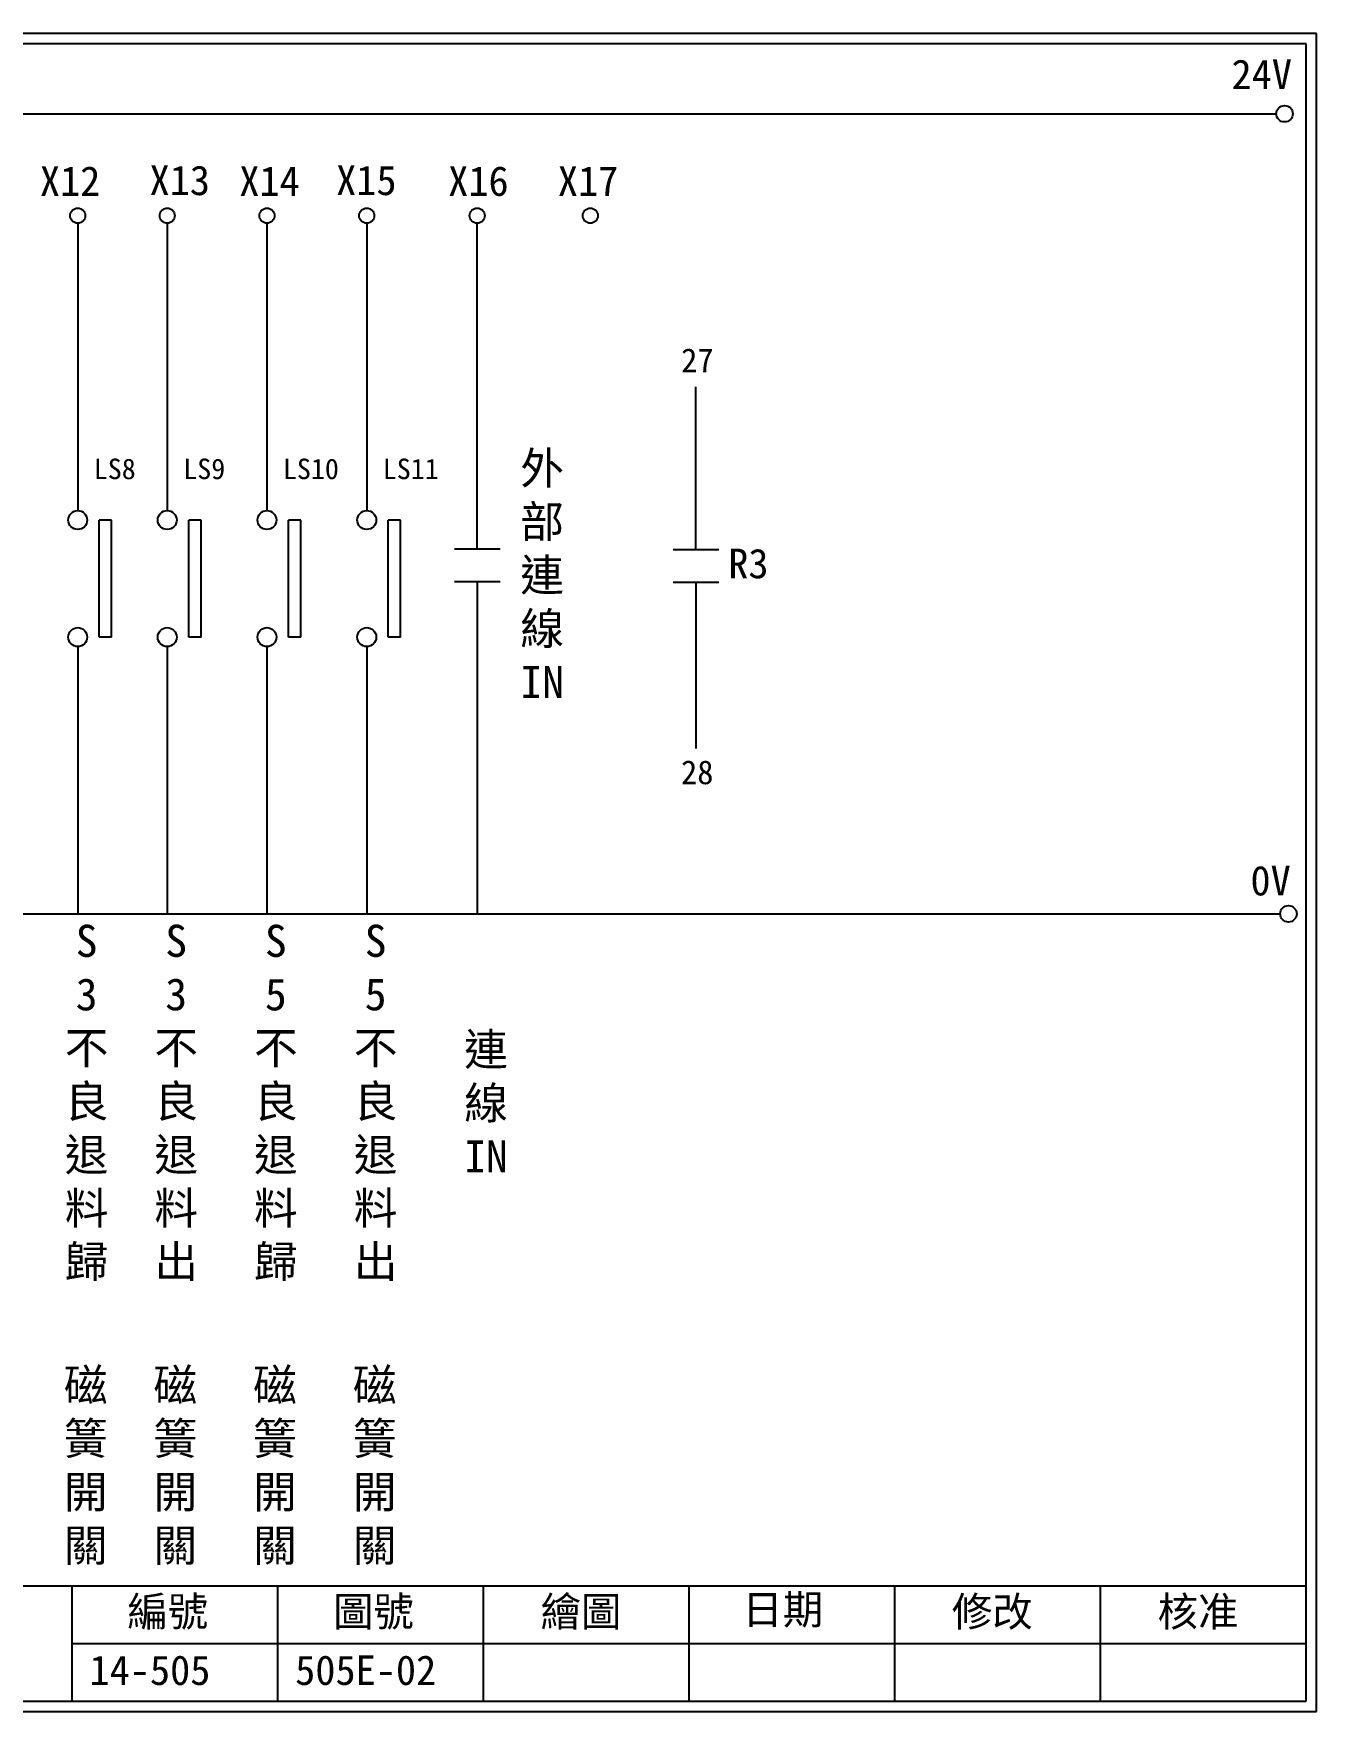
# Model space of a CAD drawing. Extents: x 325 to 612, y 3 to 207.
# Drawn here: x 456.4 to 612.3, y 3 to 207 of the extents above; entities that cross this region are included whole.
import ezdxf

# ---------------------------------------------------------------- set-up
doc = ezdxf.new("R2010")
doc.units = 0
doc.layers.get('0').update_dxf_attribs({"linetype": 'CONTINUOUS'})
doc.layers.add('圖框層', color=7, linetype='CONTINUOUS')
doc.layers.add('標尺寸層', color=3, linetype='CONTINUOUS')
doc.styles.add('CNS', font='romanc.shx', dxfattribs={"bigfont": 'chineset.shx'})
doc.styles.add('STSL', font='KAIU.TTF')

msp = doc.modelspace()

# ---------------------------------------------------------------- linework, layer by layer
for p, q in [((510.3, 144.34), (510.3, 183.91)), ((536.89, 144.25), (536.89, 164.04)), ((465.86, 147.83), (464.36, 147.83)), ((476.74, 147.83), (475.24, 147.83)), ((488.86, 147.83), (487.35, 147.83)), ((500.99, 147.83), (499.49, 147.83)), ((510.3, 140.37), (510.3, 99.96)), ((536.89, 140.28), (536.89, 120.07)), ((465.86, 133.6), (464.36, 133.6)), ((476.74, 133.6), (475.24, 133.6)), ((488.86, 133.6), (487.35, 133.6)), ((500.99, 133.6), (499.49, 133.6))]:
    msp.add_line(p, q)
for centre in [(608.44, 197.22), (608.92, 99.96)]:
    msp.add_circle(centre, 1)
at = {"layer": '圖框層', "color": 7}
for p, q in [((612.32, 206.97), (325.32, 206.97)), ((612.32, 3), (612.32, 206.97)), ((611.07, 205.72), (326.57, 205.72)), ((611.07, 4.25), (611.07, 205.72)), ((536.07, 4.25), (536.07, 18.25)), ((561.07, 4.25), (561.07, 18.25)), ((586.07, 4.25), (586.07, 18.25)), ((326.57, 4.25), (611.07, 4.25)), ((325.32, 3), (612.32, 3))]:
    msp.add_line(p, q, dxfattribs=at)
at = {"layer": '圖框層', "color": 0}
for p, q in [((326.57, 18.25), (611.07, 18.25)), ((461.07, 4.25), (461.07, 18.25)), ((486.07, 4.25), (486.07, 18.25)), ((511.07, 4.25), (511.07, 18.25)), ((461.07, 11.25), (611.07, 11.25))]:
    msp.add_line(p, q, dxfattribs=at)
at = {"layer": '標尺寸層', "color": 7}
for p, q in [((329.84, 197.22), (607.44, 197.22)), ((461.75, 183.91), (461.75, 148.99)), ((472.63, 183.91), (472.63, 148.99)), ((484.75, 183.91), (484.75, 148.99)), ((496.88, 183.91), (496.88, 148.99)), ((464.36, 133.6), (464.36, 147.83)), ((465.86, 133.6), (465.86, 147.83)), ((475.24, 133.6), (475.24, 147.83)), ((476.74, 133.6), (476.74, 147.83)), ((487.35, 133.6), (487.35, 147.83)), ((488.86, 133.6), (488.86, 147.83)), ((499.49, 133.6), (499.49, 147.83)), ((500.99, 133.6), (500.99, 147.83)), ((507.54, 144.34), (513.1, 144.34)), ((534.13, 144.25), (539.69, 144.25)), ((507.54, 140.37), (513.1, 140.37)), ((534.13, 140.28), (539.69, 140.28)), ((461.75, 132.46), (461.75, 99.96)), ((461.75, 132.45), (461.75, 99.96)), ((472.63, 132.46), (472.63, 99.96)), ((472.63, 132.45), (472.63, 99.96)), ((484.75, 132.46), (484.75, 99.96)), ((484.75, 132.45), (484.75, 99.96)), ((496.88, 132.46), (496.88, 99.96)), ((496.88, 132.45), (496.88, 99.96)), ((330.05, 99.96), (607.92, 99.96))]:
    msp.add_line(p, q, dxfattribs=at)
for centre, radius in [((461.75, 184.83), 0.92), ((472.63, 184.83), 0.92), ((484.75, 184.83), 0.92), ((496.88, 184.83), 0.92), ((510.3, 184.83), 0.92), ((524.06, 184.83), 0.92), ((461.75, 147.83), 1.15), ((472.63, 147.83), 1.15), ((484.75, 147.83), 1.15), ((496.88, 147.83), 1.15), ((461.75, 133.6), 1.15), ((472.63, 133.6), 1.15), ((484.75, 133.6), 1.15), ((496.88, 133.6), 1.15)]:
    msp.add_circle(centre, radius, dxfattribs=at)

# ---------------------------------------------------------------- texts
at = {"layer": '圖框層', "color": 0, "style": 'STSL'}
for s, height, p in [('24V', 3.6, (602, 200.22)), ('X12', 3.6, (457.15, 187.24)), ('X13', 3.6, (470.48, 187.33)), ('X14', 3.6, (481.39, 187.24)), ('X15', 3.6, (493.16, 187.33)), ('X16', 3.6, (506.78, 187.24)), ('X17', 3.6, (520.11, 187.24)), ('27', 2.9, (535.1, 165.8)), ('LS8', 2.5, (463.7, 152.8)), ('LS9', 2.5, (474.58, 152.8)), ('LS10', 2.5, (486.69, 152.8)), ('LS11', 2.5, (498.83, 152.8)), ('R3', 3.6, (540.82, 140.75)), ('28', 2.9, (535.08, 115.72)), ('0V', 3.6, (604.3, 102.2)), ('編號', 3.6, (467.78, 13.34)), ('圖號', 3.6, (492.78, 13.34)), ('繪圖', 3.6, (518.01, 13.34)), ('日期', 3.6, (542.54, 13.59)), ('修改', 3.6, (568.01, 13.34)), ('核准', 3.6, (593.01, 13.34)), ('14-505', 3.6, (463.18, 6.22)), ('505E-02', 3.6, (488.18, 6.22))]:
    msp.add_text(s, height=height, dxfattribs=at).set_placement(p)
at = {"layer": '圖框層', "color": 7, "insert": (518.2, 141.14), "char_height": 3.9, "width": 4.9608, "attachment_point": 5, "style": 'CNS'}
msp.add_mtext('{\\fDFKai-SB|b0|i0|c136|p65;外部連線IN}', dxfattribs=at)
at = {"layer": '標尺寸層', "color": 7, "char_height": 3.9, "width": 4.9608, "attachment_point": 5, "style": 'CNS'}
for s, insert in [('{\\fDFKai-SB|b0|i0|c136|p65;S\\P3不良退料歸}', (462.83, 76.97)), ('{\\fDFKai-SB|b0|i0|c136|p65;S\\P3不良退料出}', (473.72, 76.97)), ('{\\fDFKai-SB|b0|i0|c136|p65;S\\P5不良退料歸}', (485.83, 76.97)), ('{\\fDFKai-SB|b0|i0|c136|p65;S\\P5不良退料出}', (497.96, 76.97)), ('{\\fDFKai-SB|b0|i0|c136|p65;連線IN}', (511.38, 76.97)), ('{\\fDFKai-SB|b0|i0|c136|p65;磁簧開關}', (462.72, 32.72)), ('{\\fDFKai-SB|b0|i0|c136|p65;磁簧開關}', (473.61, 32.72)), ('{\\fDFKai-SB|b0|i0|c136|p65;磁簧開關}', (485.72, 32.72)), ('{\\fDFKai-SB|b0|i0|c136|p65;磁簧開關}', (497.85, 32.72))]:
    msp.add_mtext(s, dxfattribs=dict(at, insert=insert))

doc.saveas('drawing.dxf')
